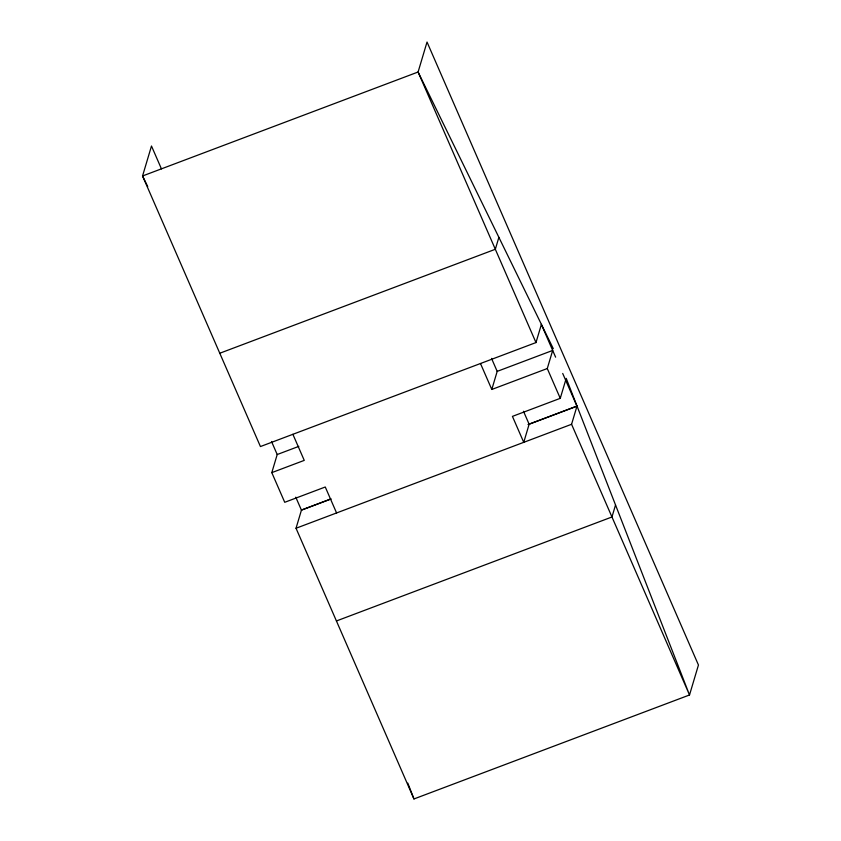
<?xml version="1.0" encoding="UTF-8"?>
<svg xmlns="http://www.w3.org/2000/svg" width="841" height="841" viewBox="0 0 841 841"><rect width="100%" height="100%" fill="white"/><g stroke="black" fill="none" stroke-linecap="round" stroke-linejoin="round"><path stroke-width="1.26" d="M336.579 512.957L325.267 487.002L284.731 502.298L271.801 472.631L277.204 454.529L271.517 441.493M161.44 168.873L151.485 146.019L142.549 175.979L260.437 446.55L535.98 342.571L418.093 72.011L427.028 42.05L698.451 665.021L689.515 694.981L413.972 798.95L296.032 528.253L301.467 510.035L330.86 498.944M498.881 237.341L495.328 249.272L219.785 353.241M497.189 371.375L552.684 350.434L547.281 368.537L491.796 389.467L497.189 371.375L491.533 358.392M535.98 342.571L541.404 324.363M523.48 411.26L529.136 424.232L523.743 442.334L512.432 416.379L560.264 398.329L565.657 380.227M566.224 378.355L689.515 694.981L571.575 424.285L577.01 406.056L528.022 424.537M615.538 504.999L611.964 516.984L336.432 620.963M277.204 454.529L298.828 446.371M271.801 472.631L304.253 460.384L292.889 434.303M330.912 499.028L301.435 510.151L295.78 497.178M529.136 424.232L576.968 406.182L562.713 373.457M296.032 528.253L571.575 424.285M553.294 348.689L418.093 72.011L142.549 175.979L147.711 186.534M541.373 324.479L555.617 357.173M547.281 368.537L560.264 398.329M480.484 363.512L491.796 389.467M407.811 783.118L413.972 798.95"/></g></svg>
